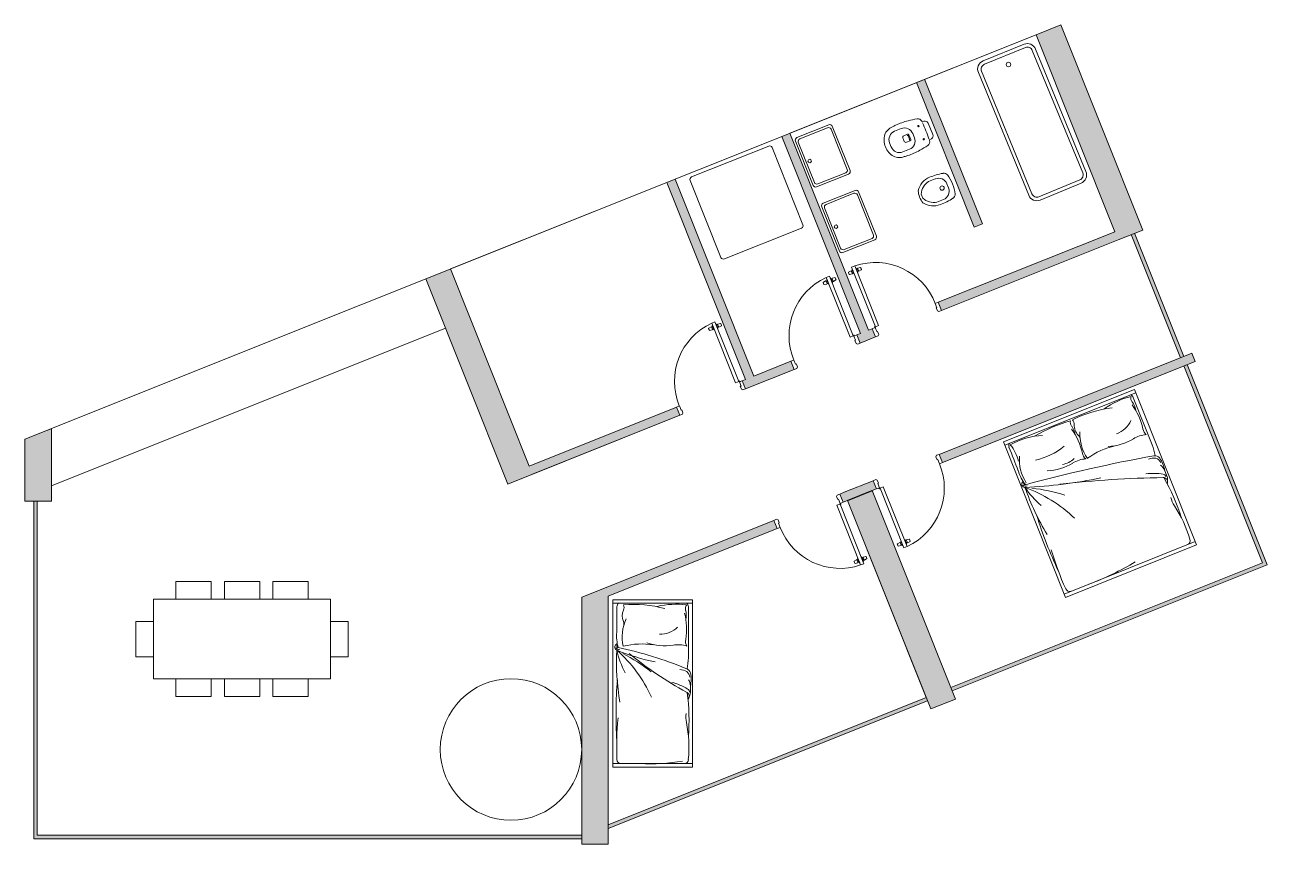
# Model space of a CAD drawing. Header units: millimetres. Extents: x -4829 to 17751, y -2575 to 15731.
# Drawn here: x -2217 to -812, y 2050 to 2977 of the extents above; entities that cross this region are included whole.
import ezdxf

# ---------------------------------------------------------------- set-up
doc = ezdxf.new("R2010")
doc.units = ezdxf.units.MM
doc.layers.get('0').update_dxf_attribs({"lineweight": 20})
doc.layers.add('campitura', color=254, linetype='Continuous')
doc.layers.add('finestre', color=140, linetype='Continuous')

msp = doc.modelspace()

# ---------------------------------------------------------------- hatches: boundary and pattern name
at = {"layer": 'campitura'}
h = msp.add_hatch(color=256, dxfattribs=at)
h.dxf.hatch_style = 1
h.paths.add_polyline_path([(-1670.9, 2457.2), (-1476.4, 2535), (-1480.1, 2544.3), (-1646.8, 2477.6), (-1735.9, 2700.5), (-1763.8, 2689.3)])
h.paths.add_polyline_path([(-1392.6, 2579.3), (-1481.7, 2802.1), (-1491, 2798.4), (-1401.9, 2575.6), (-1405.6, 2574.1), (-1401.9, 2564.8), (-1398.1, 2566.3), (-1346.8, 2586.8), (-1350.5, 2596.1)])
h.paths.add_polyline_path([(-1271.9, 2627.6), (-1276, 2625.9), (-1272.2, 2616.7), (-1254.8, 2623.6), (-1258.5, 2632.9), (-1262.6, 2631.3), (-1351.7, 2854.1), (-1361, 2850.4)])
h.paths.add_polyline_path([(-984, 2742.7), (-1183.9, 2662.8), (-1180.2, 2653.5), (-980.3, 2733.4), (-952.5, 2744.6), (-1045.3, 2976.7), (-1073.2, 2965.5)])
h.paths.add_polyline_path([(-1366, 2406.8), (-1369.7, 2416.1), (-1587.3, 2329.1), (-1587.3, 2049.8), (-1557.3, 2049.8), (-1557.3, 2330.3)])
h.paths.add_polyline_path([(-1182.9, 2490.8), (-1179.2, 2481.6), (-893, 2596), (-896.8, 2605.3)])
h.paths.add_polyline_path([(-1253.7, 2451.7), (-1257.5, 2461), (-1295.1, 2445.9), (-1291.4, 2436.7), (-1286.5, 2438.6), (-1192.2, 2202.8), (-1164.3, 2213.9), (-1258.7, 2449.8)])
h = msp.add_hatch(color=256, dxfattribs=at)
h.dxf.hatch_style = 1
h.paths.add_polyline_path([(-1143.2, 2747.9), (-1133.9, 2751.6), (-1199.3, 2915.1), (-1208.6, 2911.4)])
h = msp.add_hatch(color=256, dxfattribs=at)
h.dxf.hatch_style = 1
h.paths.add_polyline_path([(-2187.3, 2519.9), (-2191.3, 2518.3), (-2217.3, 2507.9), (-2217.3, 2437.9), (-2187.3, 2437.9)])
at = {"layer": 'finestre'}
h = msp.add_hatch(color=256, dxfattribs=at)
h.dxf.hatch_style = 1
h.paths.add_polyline_path([(-2203.3, 2437.9), (-2207.3, 2437.9), (-2207.3, 2055.8), (-1587.3, 2055.8), (-1587.3, 2059.8), (-2203.3, 2059.8)])
h.paths.add_polyline_path([(-1195.9, 2212.1), (-1197.4, 2215.8), (-1557.3, 2071.8), (-1557.3, 2067.5)])
h.paths.add_polyline_path([(-811.7, 2365.8), (-902.3, 2592.3), (-906, 2590.8), (-816.9, 2368), (-1169.5, 2226.9), (-1168, 2223.2)])
h.paths.add_polyline_path([(-961.8, 2740.9), (-965.5, 2739.4), (-909.8, 2600.1), (-906, 2601.6)])

# ---------------------------------------------------------------- linework, layer by layer
for p, q in [((-1073.2, 2965.5), (-1045.3, 2976.7)), ((-1045.3, 2976.7), (-952.5, 2744.6)), ((-2217.3, 2507.9), (-1073.2, 2965.5)), ((-1073.2, 2965.5), (-984, 2742.7)), ((-1143.2, 2747.9), (-1208.6, 2911.4)), ((-1225.8, 2859.3), (-1233.3, 2856.3)), ((-1210.8, 2849), (-1212.7, 2853.7)), ((-1271.9, 2627.6), (-1361, 2850.4)), ((-1237, 2838.5), (-1238.9, 2843.2)), ((-1223.9, 2848.6), (-1223.1, 2846.8)), ((-1222.4, 2844.9), (-1223.1, 2846.8)), ((-1218.5, 2853), (-1222.8, 2851.3)), ((-1218.5, 2853), (-1222.8, 2851.3)), ((-1215.5, 2845.5), (-1219.8, 2843.8)), ((-1215.5, 2845.5), (-1219.8, 2843.8)), ((-1216.3, 2847.3), (-1217.8, 2851.1)), ((-1215, 2846.8), (-1217.2, 2852.4)), ((-1215, 2846.8), (-1217.2, 2852.4)), ((-1216.4, 2835.9), (-1223.9, 2832.9)), ((-1491, 2798.4), (-1401.9, 2575.6)), ((-1187.2, 2802.5), (-1194.7, 2799.5)), ((-1201.2, 2780.6), (-1203.1, 2785.3)), ((-1172.2, 2792.2), (-1174.1, 2796.9)), ((-1177.8, 2779.1), (-1185.3, 2776.1)), ((-984, 2742.7), (-1183.9, 2662.8)), ((-1133.9, 2751.6), (-1143.2, 2747.9)), ((-952.5, 2744.6), (-980.3, 2733.4)), ((-980.3, 2733.4), (-1180.2, 2653.5)), ((-965.5, 2739.4), (-909.8, 2600.1)), ((-961.8, 2740.9), (-906, 2601.6)), ((-1281.9, 2702.5), (-1278.3, 2703.9)), ((-1281.9, 2702.5), (-1254.9, 2635)), ((-1281, 2700), (-1281.4, 2699.8)), ((-1281.4, 2699.8), (-1281.2, 2699.9)), ((-1281.4, 2699.8), (-1279.4, 2694.9)), ((-1279, 2695), (-1281, 2700)), ((-1278.3, 2703.9), (-1251.3, 2636.4)), ((-1277.2, 2701.5), (-1276.8, 2701.6)), ((-1275.2, 2696.5), (-1277.2, 2701.5)), ((-1276.8, 2701.6), (-1277, 2701.6)), ((-1276.8, 2701.6), (-1274.8, 2696.7)), ((-1275.3, 2700.5), (-1274.9, 2700.6)), ((-1273.9, 2698.1), (-1275.2, 2701.3)), ((-1271.9, 2702.2), (-1275.1, 2701.5)), ((-1270.9, 2699.7), (-1273.6, 2698)), ((-1271.2, 2701), (-1271.7, 2702.1)), ((-1271.2, 2701), (-1270.8, 2699.9)), ((-1313.7, 2684), (-1314.1, 2685.1)), ((-1314, 2685.3), (-1311.3, 2687)), ((-1309.7, 2683.7), (-1311, 2686.9)), ((-1310.3, 2686.5), (-1310.7, 2686.3)), ((-1307, 2692.4), (-1310.6, 2691)), ((-1310.6, 2691), (-1283.6, 2623.5)), ((-1309.7, 2688.5), (-1310.1, 2688.3)), ((-1310.1, 2688.3), (-1309.9, 2688.4)), ((-1310.1, 2688.3), (-1308.1, 2683.4)), ((-1307.7, 2683.5), (-1309.7, 2688.5)), ((-1307, 2692.4), (-1280, 2624.9)), ((-1305.9, 2690), (-1305.5, 2690.2)), ((-1303.9, 2685), (-1305.9, 2690)), ((-1305.5, 2690.2), (-1305.7, 2690.1)), ((-1305.5, 2690.2), (-1303.5, 2685.2)), ((-1304.1, 2689), (-1303.7, 2689.2)), ((-1302.6, 2686.6), (-1303.9, 2689.8)), ((-1303.5, 2685.2), (-1303.9, 2685)), ((-1300.6, 2690.7), (-1303.8, 2690)), ((-1303.3, 2687), (-1302.9, 2687.2)), ((-1299.6, 2688.2), (-1302.4, 2686.5)), ((-1300, 2689.5), (-1300.4, 2690.6)), ((-1300, 2689.5), (-1299.5, 2688.4)), ((-1284.9, 2695.5), (-1285.4, 2696.6)), ((-1285.3, 2696.8), (-1282.5, 2698.5)), ((-1284.9, 2695.5), (-1284.5, 2694.4)), ((-1284.3, 2694.3), (-1281.1, 2695)), ((-1281, 2695.2), (-1282.3, 2698.4)), ((-1281.6, 2698), (-1282, 2697.8)), ((-1280.8, 2696), (-1281.2, 2695.9)), ((-1279.4, 2694.9), (-1279, 2695)), ((-1274.8, 2696.7), (-1275.2, 2696.5)), ((-1274.6, 2698.5), (-1274.2, 2698.7)), ((-1313.7, 2684), (-1313.2, 2682.9)), ((-1313, 2682.8), (-1309.8, 2683.5)), ((-1309.6, 2684.5), (-1310, 2684.4)), ((-1308.1, 2683.4), (-1307.7, 2683.5)), ((-1187.3, 2661.4), (-1185.4, 2656.7)), ((-1183.9, 2662.8), (-1187.2, 2661.4)), ((-1185.4, 2656.7), (-1186.2, 2656.4)), ((-1180.2, 2653.5), (-1183.9, 2662.8)), ((-1186.2, 2656.4), (-1184.8, 2653)), ((-1184.8, 2653), (-1183.2, 2652.3)), ((-1183.2, 2652.3), (-1180.2, 2653.5)), ((-2187.3, 2455.3), (-1741.5, 2633.6)), ((-1443.3, 2632.2), (-1443.7, 2633.3)), ((-1443.6, 2633.5), (-1440.9, 2635.2)), ((-1443.3, 2632.2), (-1442.8, 2631.1)), ((-1442.6, 2631), (-1439.5, 2631.7)), ((-1439.3, 2631.9), (-1440.6, 2635.1)), ((-1439.9, 2634.6), (-1440.4, 2634.5)), ((-1436.6, 2640.6), (-1440.2, 2639.1)), ((-1440.2, 2639.1), (-1413.2, 2571.6)), ((-1439.7, 2636.5), (-1439.5, 2636.6)), ((-1439.3, 2636.6), (-1439.7, 2636.5)), ((-1439.7, 2636.5), (-1437.7, 2631.5)), ((-1439.2, 2632.7), (-1439.6, 2632.5)), ((-1437.3, 2631.7), (-1439.3, 2636.6)), ((-1437.7, 2631.5), (-1437.3, 2631.7)), ((-1436.6, 2640.6), (-1409.6, 2573.1)), ((-1435.5, 2638.2), (-1435.1, 2638.3)), ((-1433.5, 2633.2), (-1435.5, 2638.2)), ((-1435.1, 2638.3), (-1435.3, 2638.2)), ((-1435.1, 2638.3), (-1433.1, 2633.4)), ((-1433.7, 2637.1), (-1433.3, 2637.3)), ((-1432.2, 2634.7), (-1433.5, 2637.9)), ((-1433.1, 2633.4), (-1433.5, 2633.2)), ((-1430.2, 2638.9), (-1433.4, 2638.2)), ((-1432.9, 2635.2), (-1432.5, 2635.4)), ((-1429.2, 2636.3), (-1432, 2634.6)), ((-1429.6, 2637.7), (-1430, 2638.8)), ((-1429.6, 2637.7), (-1429.1, 2636.6)), ((-1258.5, 2632.9), (-1262.6, 2631.3)), ((-1258.5, 2632.9), (-1255.2, 2634.3)), ((-1254.8, 2623.6), (-1258.5, 2632.9)), ((-1255.2, 2634.3), (-1253.3, 2629.6)), ((-1254.9, 2635), (-1251.3, 2636.4)), ((-1253.3, 2629.6), (-1252.5, 2629.9)), ((-1252.5, 2629.9), (-1251.1, 2626.5)), ((-1280, 2624.9), (-1283.6, 2623.5)), ((-1276, 2625.9), (-1279.3, 2624.6)), ((-1279.3, 2624.6), (-1277.4, 2619.9)), ((-1277.4, 2619.9), (-1278.2, 2619.6)), ((-1278.2, 2619.6), (-1276.8, 2616.2)), ((-1276.8, 2616.2), (-1275.2, 2615.5)), ((-1271.9, 2627.6), (-1276, 2625.9)), ((-1272.2, 2616.7), (-1276, 2625.9)), ((-1275.2, 2615.5), (-1272.2, 2616.7)), ((-1254.8, 2623.6), (-1272.2, 2616.7)), ((-1251.8, 2624.8), (-1254.8, 2623.6)), ((-1251.1, 2626.5), (-1251.8, 2624.8)), ((-1182.9, 2490.8), (-896.8, 2605.3)), ((-896.8, 2605.3), (-893, 2596)), ((-1346.8, 2586.8), (-1401.9, 2564.8)), ((-1350.5, 2596.1), (-1392.6, 2579.3)), ((-1350.5, 2596.1), (-1347.2, 2597.4)), ((-1346.8, 2586.8), (-1350.5, 2596.1)), ((-1347.2, 2597.5), (-1345.3, 2592.8)), ((-1343.8, 2588), (-1346.8, 2586.8)), ((-1345.3, 2592.8), (-1344.5, 2593.1)), ((-1344.5, 2593.1), (-1343.1, 2589.7)), ((-1343.1, 2589.7), (-1343.8, 2588)), ((-1179.2, 2481.6), (-893, 2596)), ((-906, 2590.8), (-816.9, 2368)), ((-902.3, 2592.3), (-811.7, 2365.8)), ((-1409.6, 2573.1), (-1413.2, 2571.6)), ((-1405.6, 2574.1), (-1408.9, 2572.8)), ((-1408.9, 2572.8), (-1407, 2568.1)), ((-1401.9, 2575.6), (-1405.6, 2574.1)), ((-1401.9, 2564.8), (-1405.6, 2574.1)), ((-1407, 2568.1), (-1407.8, 2567.8)), ((-1407.8, 2567.8), (-1406.5, 2564.4)), ((-1406.5, 2564.4), (-1404.8, 2563.6)), ((-1404.8, 2563.6), (-1401.9, 2564.8)), ((-1110.2, 2504.9), (-961.8, 2564.2)), ((-1108.7, 2501.1), (-960.3, 2560.5)), ((-961.8, 2564.2), (-891.5, 2388.4)), ((-1480.1, 2544.3), (-1646.8, 2477.6)), ((-1480.1, 2544.3), (-1476.8, 2545.6)), ((-1476.4, 2535), (-1480.1, 2544.3)), ((-1476.8, 2545.6), (-1474.9, 2540.9)), ((-941.8, 2501.5), (-963.3, 2555.2)), ((-1476.4, 2535), (-1670.9, 2457.2)), ((-1473.4, 2536.2), (-1476.4, 2535)), ((-1474.9, 2540.9), (-1474.1, 2541.2)), ((-1474.1, 2541.2), (-1472.8, 2537.8)), ((-1472.8, 2537.8), (-1473.4, 2536.2)), ((-2187.3, 2519.9), (-2191.3, 2518.3)), ((-2187.3, 2455.3), (-2187.3, 2519.9)), ((-2217.3, 2455.3), (-2217.3, 2507.9)), ((-2217.3, 2507.9), (-2217.3, 2437.9)), ((-1110.2, 2504.9), (-1039.8, 2329)), ((-1186.6, 2488), (-1185.9, 2489.7)), ((-1185.2, 2484.6), (-1186.6, 2488)), ((-1185.9, 2489.7), (-1182.9, 2490.8)), ((-1182.9, 2490.8), (-1179.2, 2481.6)), ((-1184.4, 2484.9), (-1185.2, 2484.6)), ((-1182.5, 2480.2), (-1184.4, 2484.9)), ((-1179.2, 2481.6), (-1182.5, 2480.2)), ((-924.9, 2465.5), (-928.3, 2474)), ((-1290.2, 2447.9), (-1257.5, 2461)), ((-1254.5, 2462.2), (-1257.5, 2461)), ((-1257.5, 2461), (-1253.7, 2451.7)), ((-1252.9, 2461.5), (-1254.5, 2462.2)), ((-1251.5, 2458.1), (-1252.9, 2461.5)), ((-924.5, 2463.9), (-924.4, 2457.9)), ((-2187.3, 2437.9), (-2187.3, 2455.3)), ((-1298.1, 2444.8), (-1295.1, 2445.9)), ((-1295.1, 2445.9), (-1290.2, 2447.9)), ((-1295.1, 2445.9), (-1291.4, 2436.7)), ((-1258.7, 2449.8), (-1253.7, 2451.7)), ((-1164.3, 2213.9), (-1258.7, 2449.8)), ((-1253.7, 2451.7), (-1250.4, 2453.1)), ((-1252.3, 2457.7), (-1251.5, 2458.1)), ((-1250.4, 2453.1), (-1252.3, 2457.7)), ((-1249.7, 2452.7), (-1246.1, 2454.2)), ((-1222.7, 2385.2), (-1249.7, 2452.7)), ((-1219.1, 2386.7), (-1246.1, 2454.2)), ((-2217.3, 2437.9), (-2187.3, 2437.9)), ((-2207.3, 2055.8), (-2207.3, 2437.9)), ((-2203.3, 2059.8), (-2203.3, 2437.9)), ((-1298.8, 2443.1), (-1298.1, 2444.8)), ((-1297.4, 2439.7), (-1298.8, 2443.1)), ((-1295, 2434.6), (-1298.7, 2433.2)), ((-1271.7, 2365.7), (-1298.7, 2433.2)), ((-1296.6, 2440), (-1297.4, 2439.7)), ((-1294.7, 2435.3), (-1296.6, 2440)), ((-1268, 2367.1), (-1295, 2434.6)), ((-1291.4, 2436.7), (-1294.7, 2435.3)), ((-1291.4, 2436.7), (-1286.5, 2438.6)), ((-1197.4, 2215.8), (-1286.5, 2438.6)), ((-1286.5, 2438.6), (-1192.2, 2202.8)), ((-1587.3, 2329.1), (-1369.7, 2416.1)), ((-1557.3, 2330.3), (-1366, 2406.8)), ((-1366.7, 2417.3), (-1369.7, 2416.1)), ((-1369.7, 2416.1), (-1366, 2406.8)), ((-1365.1, 2416.6), (-1366.7, 2417.3)), ((-1366, 2406.8), (-1362.7, 2408.2)), ((-1363.7, 2413.2), (-1365.1, 2416.6)), ((-1364.6, 2412.9), (-1363.7, 2413.2)), ((-1362.7, 2408.2), (-1364.6, 2412.9)), ((-1230.1, 2389.5), (-1227.3, 2391.2)), ((-1227.1, 2391.1), (-1225.8, 2387.9)), ((-1226.4, 2390.6), (-1226.8, 2390.5)), ((-1226.2, 2392.5), (-1225.8, 2392.6)), ((-1224.2, 2387.5), (-1226.2, 2392.5)), ((-1225.8, 2392.6), (-1223.8, 2387.7)), ((-1221.6, 2394.3), (-1222, 2394.2)), ((-1222, 2394.2), (-1220, 2389.2)), ((-1219.6, 2389.4), (-1221.6, 2394.3)), ((-1220.1, 2393.1), (-1219.7, 2393.3)), ((-1220, 2393.9), (-1218.7, 2390.7)), ((-1216.7, 2394.9), (-1219.9, 2394.2)), ((-1219.4, 2391.2), (-1219, 2391.4)), ((-1215.7, 2392.3), (-1218.4, 2390.6)), ((-1216, 2393.7), (-1216.5, 2394.8)), ((-1216, 2393.7), (-1215.6, 2392.6)), ((-1041.3, 2332.8), (-893, 2392.1)), ((-1229.7, 2388.2), (-1230.2, 2389.3)), ((-1229.7, 2388.2), (-1229.3, 2387.1)), ((-1229.1, 2387), (-1225.9, 2387.7)), ((-1225.6, 2388.7), (-1226.1, 2388.5)), ((-1223.8, 2387.7), (-1224.2, 2387.5)), ((-1224.2, 2387.5), (-1224, 2387.6)), ((-1222.7, 2385.2), (-1219.1, 2386.7)), ((-1220, 2389.2), (-1219.6, 2389.4)), ((-1219.6, 2389.4), (-1219.8, 2389.3)), ((-1039.8, 2329), (-891.5, 2388.4)), ((-1039.8, 2329), (-891.5, 2388.4)), ((-1278.7, 2368.6), (-1279.1, 2369.7)), ((-1279, 2369.9), (-1276.3, 2371.6)), ((-1278.7, 2368.6), (-1278.2, 2367.5)), ((-1278, 2367.4), (-1274.9, 2368.1)), ((-1276, 2371.5), (-1274.7, 2368.3)), ((-1275.4, 2371.1), (-1275.8, 2370.9)), ((-1275.1, 2372.9), (-1274.7, 2373.1)), ((-1273.2, 2367.9), (-1275.1, 2372.9)), ((-1274.6, 2369.1), (-1275, 2369)), ((-1274.7, 2373.1), (-1272.7, 2368.1)), ((-1272.7, 2368.1), (-1273.2, 2367.9)), ((-1273.2, 2367.9), (-1272.9, 2368)), ((-1268, 2367.1), (-1271.7, 2365.7)), ((-1270.5, 2374.7), (-1270.9, 2374.6)), ((-1270.9, 2374.6), (-1268.9, 2369.6)), ((-1268.5, 2369.8), (-1270.5, 2374.7)), ((-1269.1, 2373.6), (-1268.7, 2373.7)), ((-1268.9, 2374.4), (-1267.6, 2371.2)), ((-1268.9, 2369.6), (-1268.5, 2369.8)), ((-1265.6, 2375.3), (-1268.8, 2374.6)), ((-1268.5, 2369.8), (-1268.7, 2369.7)), ((-1268.3, 2371.6), (-1267.9, 2371.8)), ((-1264.6, 2372.8), (-1267.4, 2371.1)), ((-1265, 2374.1), (-1265.4, 2375.2)), ((-1265, 2374.1), (-1264.5, 2373)), ((-816.9, 2368), (-1169.5, 2226.9)), ((-811.7, 2365.8), (-1168, 2223.2)), ((-1587.3, 2049.8), (-1587.3, 2329.1)), ((-1557.3, 2049.8), (-1557.3, 2330.3)), ((-1551.9, 2326.3), (-1461.9, 2326.3)), ((-1551.9, 2326.3), (-1551.9, 2136.9)), ((-1551.9, 2322.3), (-1461.9, 2322.3)), ((-1461.9, 2326.3), (-1461.9, 2136.9)), ((-1466.6, 2260.6), (-1466.6, 2318.5)), ((-1464.3, 2220.9), (-1464.3, 2230.1)), ((-1197.4, 2215.8), (-1557.3, 2071.8)), ((-1195.9, 2212.1), (-1557.3, 2067.5)), ((-1464.6, 2219.3), (-1466.6, 2213.7)), ((-1192.2, 2202.8), (-1164.3, 2213.9)), ((-1551.9, 2140.9), (-1461.9, 2140.9)), ((-1551.9, 2136.9), (-1461.9, 2136.9)), ((-1551.9, 2136.9), (-1461.9, 2136.9)), ((-2207.3, 2055.8), (-1587.3, 2055.8)), ((-2203.3, 2059.8), (-1587.3, 2059.8)), ((-1557.3, 2049.8), (-1587.3, 2049.8))]:
    msp.add_line(p, q)
for points in [[(-1351.7, 2854.1), (-1073.2, 2965.5), (-984, 2742.7)], [(-1133.9, 2751.6), (-1199.3, 2915.1)], [(-1262.6, 2631.3), (-1351.7, 2854.1)], [(-1646.8, 2477.6), (-1735.9, 2700.5), (-1491, 2798.4), (-1401.9, 2575.6)], [(-1481.7, 2802.1), (-1392.6, 2579.3)], [(-1670.9, 2457.2), (-1763.8, 2689.3)], [(-1398.1, 2566.3), (-1401.9, 2564.8)], [(-1476.4, 2535), (-1643.1, 2468.3)], [(-2046.6, 2346.8), (-2006.6, 2346.8), (-2006.6, 2326.8)], [(-2046.6, 2326.8), (-2046.6, 2346.8)], [(-1991.6, 2346.8), (-1951.6, 2346.8), (-1951.6, 2326.8)], [(-1991.6, 2326.8), (-1991.6, 2346.8)], [(-1896.6, 2346.8), (-1936.6, 2346.8), (-1936.6, 2326.8)], [(-1896.6, 2326.8), (-1896.6, 2346.8)], [(-2071.6, 2326.8), (-1871.6, 2326.8), (-1871.6, 2236.8), (-2071.6, 2236.8), (-2071.6, 2326.8)], [(-2091.6, 2301.8), (-2071.6, 2301.8)], [(-2071.6, 2261.8), (-2091.6, 2261.8), (-2091.6, 2301.8)], [(-1851.6, 2301.8), (-1871.6, 2301.8)], [(-1871.6, 2261.8), (-1851.6, 2261.8), (-1851.6, 2301.8)], [(-2046.6, 2216.8), (-2006.6, 2216.8), (-2006.6, 2236.8)], [(-2046.6, 2236.8), (-2046.6, 2216.8)], [(-1991.6, 2216.8), (-1951.6, 2216.8), (-1951.6, 2236.8)], [(-1991.6, 2236.8), (-1991.6, 2216.8)], [(-1896.6, 2216.8), (-1936.6, 2216.8), (-1936.6, 2236.8)], [(-1896.6, 2236.8), (-1896.6, 2216.8)]]:
    msp.add_lwpolyline(points)
for points in [[(-1081.5, 2784), (-1138.5, 2922.7, -0.414214), (-1133.1, 2935.8), (-1086.8, 2954.8, -0.414214), (-1073.8, 2949.3), (-1016.7, 2810.6, -0.414214), (-1022.2, 2797.6), (-1068.4, 2778.5, -0.414214)], [(-1077.8, 2785.5), (-1134.8, 2924.2, -0.414214), (-1131.5, 2932.1), (-1085.3, 2951.1, -0.414214), (-1077.5, 2947.8), (-1020.4, 2809.1, -0.414214), (-1023.7, 2801.3), (-1069.9, 2782.2, -0.414214)], [(-1195.1, 2865.3), (-1190.1, 2852.7, -0.414214), (-1192.3, 2847.4), (-1194.2, 2846.7), (-1193.8, 2845.8, -0.370925), (-1195.8, 2840.3, -0.029083), (-1204.6, 2834.8, -0.042203), (-1218.3, 2828.7, -0.025293), (-1222.3, 2827.6, -0.129271), (-1228.5, 2826.6, -0.11011), (-1234.6, 2828, -0.08956), (-1239.8, 2832.3, -0.081181), (-1243.6, 2838.6, -0.081181), (-1245.2, 2845.8, -0.08956), (-1244.4, 2852.5, -0.11011), (-1241, 2857.7, -0.129271), (-1235.8, 2861.2, -0.025293), (-1232.1, 2863.2, -0.042203), (-1217.9, 2868.2, -0.029083), (-1207.8, 2870.3, -0.370925), (-1202.6, 2867.7), (-1202.2, 2866.8), (-1200.3, 2867.6, -0.414214)], [(-1325.4, 2795.1), (-1345.5, 2845.2, -0.414214), (-1343.8, 2849.1), (-1307.6, 2863.6, -0.414214), (-1303.7, 2861.9), (-1283.6, 2811.8, -0.414214), (-1285.3, 2807.9), (-1321.5, 2793.4, -0.414214)], [(-1324, 2798.3), (-1342.2, 2843.8, -0.414214), (-1340.5, 2847.7), (-1309, 2860.3, -0.414214), (-1305.1, 2858.7), (-1286.9, 2813.2, -0.414214), (-1288.5, 2809.3), (-1320.1, 2796.7, -0.414214)], [(-1462.9, 2804.6), (-1375.7, 2839.6, -0.414214), (-1371.8, 2837.9), (-1336.9, 2750.6, -0.414214), (-1338.5, 2746.7), (-1425.8, 2711.8, -0.414214), (-1429.7, 2713.5), (-1464.6, 2800.7, -0.414214)], [(-1295.7, 2720.8), (-1315.7, 2770.9, -0.414214), (-1314.1, 2774.8), (-1277.9, 2789.3, -0.414214), (-1274, 2787.6), (-1253.9, 2737.5, -0.414214), (-1255.6, 2733.6), (-1291.8, 2719.1, -0.414214)], [(-1294.3, 2724), (-1312.5, 2769.5, -0.414214), (-1310.8, 2773.4), (-1279.3, 2786.1, -0.414214), (-1275.4, 2784.4), (-1257.2, 2738.9, -0.414214), (-1258.8, 2735), (-1290.4, 2722.4, -0.414214)]]:
    msp.add_lwpolyline(points, format="xyb", close=True)
for centre, radius in [((-1104.4, 2931.8), 2.5), ((-1206.3, 2862.2), 0.756), ((-1200.3, 2847.2), 0.756), ((-1329.3, 2822.6), 2), ((-1179.5, 2792), 2.5), ((-1299.5, 2748.3), 2), ((-1255.4, 2634.8), 0.555), ((-1279.5, 2625.1), 0.555), ((-1409.1, 2573.3), 0.555), ((-1250.2, 2452.5), 0.555), ((-1294.5, 2434.8), 0.555), ((-1667.3, 2156.9), 80)]:
    msp.add_circle(centre, radius)
for centre, radius, start, end in [((-1229.5, 2846.9), 10.1, 111.8014, 201.8014), ((-1222, 2849.9), 10.1, 21.8014, 111.8014), ((-1286.3, 2821.5), 95.4, 15.9195, 27.6833), ((-1222, 2849.4), 2.02, 111.8014, 201.8014), ((-1220.5, 2845.7), 2.02, 201.8014, 291.8014), ((-1218.7, 2850.7), 1.01, 21.8014, 111.8014), ((-1218.2, 2852), 1.01, 21.8014, 111.8014), ((-1218.2, 2852), 1.01, 21.8014, 111.8014), ((-1217.2, 2847), 1.01, 291.8014, 21.8014), ((-1220.2, 2845.3), 10.1, 291.8014, 21.8014), ((-1215.9, 2846.4), 1.01, 291.8014, 21.8014), ((-1215.9, 2846.4), 1.01, 291.8014, 21.8014), ((-1227.7, 2842.3), 10.1, 201.8014, 291.8014), ((-1186.1, 2784.8), 20.9, 111.3298, 168.32), ((-1185.4, 2784.4), 17.7, 121.6935, 177.2983), ((-1167.5, 2743.1), 66.5, 99.4609, 113.2293), ((-1183.4, 2793.1), 10.1, 21.8014, 111.8014), ((-1177.7, 2802.7), 6.06, 46.1532, 97.1148), ((-1210.9, 2779.4), 46.6, 7.1323, 36.4705), ((-1183.7, 2790.3), 22.9, 183.2371, 201.8017), ((-1181.6, 2788.4), 10.1, 291.8014, 21.8014), ((-1170.7, 2785.5), 6.06, 306.488, 357.4496), ((-1183.7, 2790.3), 22.9, 201.8011, 220.3657), ((-1189, 2793.4), 17.7, 226.3046, 281.9094), ((-1189.3, 2792.7), 20.9, 235.2828, 292.273), ((-1204.5, 2835.7), 66.5, 290.3735, 304.1419), ((-1281.9, 2698.8), 0.893, 291.8014, 21.8014), ((-1254.9, 2635.2), 72.6, 21.1817, 108.7427), ((-1275.7, 2701.3), 0.893, 201.8014, 291.8014), ((-1275, 2701.3), 0.178, 102.0756, 201.8014), ((-1271.8, 2702), 0.178, 21.8014, 102.0756), ((-1271.8, 2702), 0.178, 21.8014, 102.0756), ((-1271, 2699.8), 0.178, 301.5272, 21.8014), ((-1271, 2699.8), 0.178, 301.5272, 21.8014), ((-1280.1, 2625.1), 72.6, 114.8601, 202.4212), ((-1313.9, 2685.2), 0.178, 121.5272, 201.8014), ((-1313.9, 2685.2), 0.178, 121.5272, 201.8014), ((-1311.2, 2686.9), 0.178, 21.8014, 121.5272), ((-1310.7, 2687.3), 0.893, 291.8014, 21.8014), ((-1304.4, 2689.8), 0.893, 201.8014, 291.8014), ((-1303.7, 2689.9), 0.178, 102.0756, 201.8014), ((-1303, 2686.2), 0.893, 111.8014, 201.8014), ((-1302.5, 2686.6), 0.178, 201.8014, 301.5272), ((-1302.5, 2686.6), 0.178, 201.8014, 301.5272), ((-1300.6, 2690.5), 0.178, 21.8014, 102.0756), ((-1300.6, 2690.5), 0.178, 21.8014, 102.0756), ((-1299.7, 2688.3), 0.178, 301.5272, 21.8014), ((-1299.7, 2688.3), 0.178, 301.5272, 21.8014), ((-1285.2, 2696.7), 0.178, 121.5272, 201.8014), ((-1285.2, 2696.7), 0.178, 121.5272, 201.8014), ((-1284.3, 2694.5), 0.178, 201.8014, 282.0756), ((-1284.3, 2694.5), 0.178, 201.8014, 282.0756), ((-1282.4, 2698.4), 0.178, 21.8014, 121.5272), ((-1281.2, 2695.2), 0.178, 282.0756, 21.8014), ((-1281.2, 2695.2), 0.178, 282.0756, 21.8014), ((-1280.5, 2695.2), 0.893, 21.8014, 111.8014), ((-1274.2, 2697.7), 0.893, 111.8014, 201.8014), ((-1273.7, 2698.1), 0.178, 201.8014, 301.5272), ((-1273.7, 2698.1), 0.178, 201.8014, 301.5272), ((-1313.1, 2683), 0.178, 201.8014, 282.0756), ((-1313.1, 2683), 0.178, 201.8014, 282.0756), ((-1309.9, 2683.7), 0.178, 282.0756, 21.8014), ((-1309.9, 2683.7), 0.178, 282.0756, 21.8014), ((-1309.2, 2683.7), 0.893, 21.8014, 111.8014), ((-1409.7, 2573.3), 72.6, 114.8601, 202.4212), ((-1443.5, 2633.3), 0.178, 121.5272, 201.8014), ((-1443.5, 2633.3), 0.178, 121.5272, 201.8014), ((-1442.7, 2631.1), 0.178, 201.8014, 282.0756), ((-1442.7, 2631.1), 0.178, 201.8014, 282.0756), ((-1440.8, 2635), 0.178, 21.8014, 121.5272), ((-1440.3, 2635.5), 0.893, 291.8014, 21.8014), ((-1439.5, 2631.8), 0.178, 282.0756, 21.8014), ((-1439.5, 2631.8), 0.178, 282.0756, 21.8014), ((-1438.8, 2631.9), 0.893, 21.8014, 111.8014), ((-1434, 2638), 0.893, 201.8014, 291.8014), ((-1433.4, 2638), 0.178, 102.0756, 201.8014), ((-1432.6, 2634.4), 0.893, 111.8014, 201.8014), ((-1432.1, 2634.8), 0.178, 201.8014, 301.5272), ((-1432.1, 2634.8), 0.178, 201.8014, 301.5272), ((-1430.2, 2638.7), 0.178, 21.8014, 102.0756), ((-1430.2, 2638.7), 0.178, 21.8014, 102.0756), ((-1429.3, 2636.5), 0.178, 301.5272, 21.8014), ((-1429.3, 2636.5), 0.178, 301.5272, 21.8014), ((-939.9, 2459.5), 100.2, 104.9428, 124.2262), ((-967.6, 2553.5), 4.7, 21.8014, 74.9315), ((-958.5, 2554.5), 7.51, 166.1802, 217.0002), ((-981, 2537.5), 20.8, 9.1134, 37.0002), ((-1022.8, 2504.4), 72.1, 12.1725, 36.0614), ((-971.2, 2407.8), 136.5, 96.6939, 116.4834), ((-986, 2361.9), 173.8, 106.1109, 120.7428), ((-1027, 2527.1), 7.51, 166.1802, 217.0002), ((-1049.5, 2510.1), 20.8, 9.1134, 37.0002), ((-1091.3, 2477), 72.1, 12.1725, 36.0614), ((-1037.7, 2524.6), 7.74, 357.5891, 43.5138), ((-1014.1, 2523.6), 15.9, 177.5891, 224.6822), ((-975.6, 2513.6), 48, 176.9194, 214.7876), ((-991.4, 2540.1), 27.7, 289.6309, 336.8112), ((-940.5, 2522.1), 12.1, 192.1725, 228.7663), ((-1099.4, 2500.8), 4.7, 148.6713, 201.8014), ((-1061.7, 2430.7), 81.7, 92.8306, 119.816), ((-1031.1, 2506.8), 8.07, 0.8175, 44.6822), ((-993.9, 2559.3), 59.5, 272.1573, 301.194), ((-946.1, 2480.4), 32.8, 94.1612, 121.194), ((-2308.8, 2014.8), 1298.6, 20.6129, 21.891), ((-1140, 2471.1), 48.5, 14.2625, 39.0005), ((-1044.4, 2484.8), 47.7, 175.1333, 213.0905), ((-621.8, 735.5), 1782.3, 100.2784, 105.0734), ((-1090.4, 2560.3), 77.8, 282.2334, 309.0716), ((-1009, 2494.7), 12.1, 192.1725, 228.7663), ((-966.6, 2420.8), 81.4, 102.128, 126.3987), ((-997.5, 2480.1), 59.7, 8.8905, 21.0327), ((-938.6, 2482.7), 6.58, 34.6841, 100.1883), ((-1249.6, 2452.5), 72.6, 294.8601, 22.4212), ((-1063.2, 2533.6), 61.4, 272.4586, 301.0515), ((-1047, 2503.3), 24.1, 278.9494, 314.1839), ((-1014.6, 2453), 32.8, 94.1612, 121.194), ((-938.9, 2464.5), 22.1, 86.8353, 108.2654), ((-940.5, 2477.4), 9.52, 26.4863, 72.3998), ((-960.7, 2467.5), 33.4, 8.7301, 34.6841), ((-937.5, 2469.7), 10.1, 18.4031, 59.5316), ((-1046.9, 2486.1), 48.4, 196.8568, 217.6571), ((-1085.5, 2457.2), 3.89, 128.1019, 265.7396), ((-1113.6, 3021.9), 569.3, 272.7983, 281.5294), ((-907.1, 1176.9), 1287.8, 90.9882, 96.2094), ((-939.9, 2409.9), 59.4, 79.8126, 98.6665), ((-930, 2464.2), 4.18, 20.8115, 81.099), ((-929.1, 2459.8), 4.7, 1.5555, 92.4738), ((-1124, 2353), 225.1, 16.9767, 29.6779), ((-929.2, 2463.7), 4.7, 1.5555, 21.8014), ((-929.2, 2463.7), 4.7, 1.5555, 21.8014), ((-1085.6, 2458.4), 1.96, 151.1972, 279.927), ((-1084.8, 2458.5), 3.89, 224.4066, 296.3003), ((-819.9, 2546.4), 281.7, 199.2955, 211.3108), ((-1139.3, 2304.3), 158.3, 46.1847, 70.2547), ((-980.1, 2530.1), 130.7, 215.9908, 228.111), ((-1098.9, 2255.6), 198, 72.839, 83.887), ((-890.4, 2449.8), 31.3, 194.2761, 213.1439), ((-1037, 2354), 143.8, 16.4404, 33.1439), ((-573.2, 2579.8), 523.7, 197.4986, 205.0244), ((-1295, 2434.4), 72.6, 201.1817, 288.7427), ((-1227.2, 2391), 0.178, 21.8014, 121.5272), ((-1227.2, 2391), 0.178, 21.8014, 121.5272), ((-1226.7, 2391.5), 0.893, 291.8014, 21.8014), ((-1220.5, 2394), 0.893, 201.8014, 291.8014), ((-1219.8, 2394), 0.178, 102.0756, 201.8014), ((-1219.8, 2394), 0.178, 102.0756, 201.8014), ((-1219, 2390.4), 0.893, 111.8014, 201.8014), ((-1218.5, 2390.8), 0.178, 201.8014, 301.5272), ((-1216.7, 2394.7), 0.178, 21.8014, 102.0756), ((-1216.7, 2394.7), 0.178, 21.8014, 102.0756), ((-1215.8, 2392.5), 0.178, 301.5272, 21.8014), ((-1215.8, 2392.5), 0.178, 301.5272, 21.8014), ((-903.5, 2393), 4.7, 291.8014, 21.8014), ((-1230, 2389.3), 0.178, 121.5272, 201.8014), ((-1230, 2389.3), 0.178, 121.5272, 201.8014), ((-1229.1, 2387.2), 0.178, 201.8014, 282.0756), ((-1229.1, 2387.2), 0.178, 201.8014, 282.0756), ((-1226, 2387.8), 0.178, 282.0756, 21.8014), ((-1225.3, 2387.9), 0.893, 21.8014, 111.8014), ((-728.4, 2478.6), 341.3, 196.3141, 204.2279), ((-1279, 2369.8), 0.178, 121.5272, 201.8014), ((-1279, 2369.8), 0.178, 121.5272, 201.8014), ((-1278.1, 2367.6), 0.178, 201.8014, 282.0756), ((-1278.1, 2367.6), 0.178, 201.8014, 282.0756), ((-1276.2, 2371.5), 0.178, 21.8014, 121.5272), ((-1276.2, 2371.5), 0.178, 21.8014, 121.5272), ((-1275.7, 2371.9), 0.893, 291.8014, 21.8014), ((-1274.9, 2368.3), 0.178, 282.0756, 21.8014), ((-1274.2, 2368.3), 0.893, 21.8014, 111.8014), ((-1269.4, 2374.4), 0.893, 201.8014, 291.8014), ((-1268.8, 2374.4), 0.178, 102.0756, 201.8014), ((-1268.8, 2374.4), 0.178, 102.0756, 201.8014), ((-1268, 2370.8), 0.893, 111.8014, 201.8014), ((-1267.5, 2371.2), 0.178, 201.8014, 301.5272), ((-1265.6, 2375.1), 0.178, 21.8014, 102.0756), ((-1265.6, 2375.1), 0.178, 21.8014, 102.0756), ((-1264.7, 2372.9), 0.178, 301.5272, 21.8014), ((-1264.7, 2372.9), 0.178, 301.5272, 21.8014), ((-1116.7, 2625.5), 299.9, 290.108, 301.2846), ((-1035.2, 2340.3), 4.7, 201.8014, 291.8014), ((-1542.7, 2318.5), 4.7, 126.8699, 180), ((-1547.1, 2317.7), 7.74, 335.7877, 21.7124), ((-1528.7, 2184.5), 136.5, 74.8925, 94.682), ((-1480.5, 2221), 100.2, 83.1414, 102.4248), ((-1462.4, 2316.1), 7.51, 144.3788, 195.1988), ((-1471.3, 2318.5), 4.7, 0, 53.1301), ((-2846, 2316.5), 1298.6, 358.8115, 0.0896), ((-1525.5, 2308), 15.9, 155.7877, 202.8808), ((-1540.7, 2293.4), 72.1, 350.3711, 14.26), ((-1489.7, 2308.7), 20.8, 347.312, 15.1988), ((-1493.5, 2284.4), 48, 155.118, 192.9862), ((-1547.6, 2298.7), 8.07, 339.0161, 22.8808), ((-1498.3, 2314.9), 27.7, 267.8295, 315.0098), ((-1499.4, 2285.4), 48.4, 175.0554, 195.8557), ((-1493.5, 2333.7), 59.5, 250.3559, 279.3926), ((-1457.7, 2279.3), 12.1, 170.3711, 206.9649), ((-1545.9, 2272.9), 3.89, 106.3005, 243.9382), ((-1544.8, 2273.8), 3.89, 202.6052, 274.4989), ((-1266.2, 2257), 281.7, 177.4941, 189.5094), ((-1652.6, 2150.9), 158.3, 24.3833, 48.4532), ((-1462, 2472.6), 220.6, 247.1597, 259.0152), ((-1421, 2301.4), 130.7, 194.1894, 206.3096), ((-1545.6, 2274), 1.96, 129.3958, 258.1256), ((-1632.4, 1856.1), 424.9, 67.4354, 78.2669), ((-1633.3, 2090.7), 198, 51.0376, 62.0856), ((-1519.7, 2194.9), 81.4, 80.3266, 104.5973), ((-1242.7, 2626.6), 463.8, 231.1465, 240.8319), ((-1478.4, 2242.6), 32.8, 72.3598, 99.3926), ((-1526.3, 2261.4), 59.7, 347.089, 359.2313), ((-1024.7, 2196.5), 523.7, 175.6972, 183.223), ((-1477.6, 2225.2), 22.1, 65.0339, 86.464), ((-1470.7, 2242), 6.58, 12.8827, 78.3869), ((-1474.4, 2237.8), 9.52, 4.6849, 50.5984), ((-1474.4, 2229.5), 10.1, 356.6017, 37.7302), ((-1496.8, 2236), 33.4, 346.9286, 12.8827), ((-1498.9, 2174.9), 59.4, 58.0112, 76.8651), ((-1470.3, 2217.2), 4.7, 339.7541, 70.6724), ((-1690.9, 2190.4), 225.1, 355.1753, 7.8765), ((-1469.5, 2221.7), 4.18, 359.0101, 59.2976), ((-1469, 2220.9), 4.7, 339.7541, 0), ((-1469, 2220.9), 4.7, 339.7541, 0), ((-1438.1, 2193.5), 31.3, 172.4747, 191.3425), ((-1206.4, 2160.1), 341.3, 174.5127, 182.4265), ((-1609.8, 2159.1), 143.8, 354.639, 11.3425), ((-1542.7, 2145.6), 4.7, 180, 270), ((-1511.4, 2391.1), 250.4, 267.7536, 278.7988), ((-1471.3, 2145.6), 4.7, 270, 0)]:
    msp.add_arc(centre, radius, start, end)
at = {"layer": 'campitura'}
msp.add_line((-1286.5, 2438.6), (-1258.7, 2449.8), dxfattribs=at)

doc.saveas('drawing.dxf')
